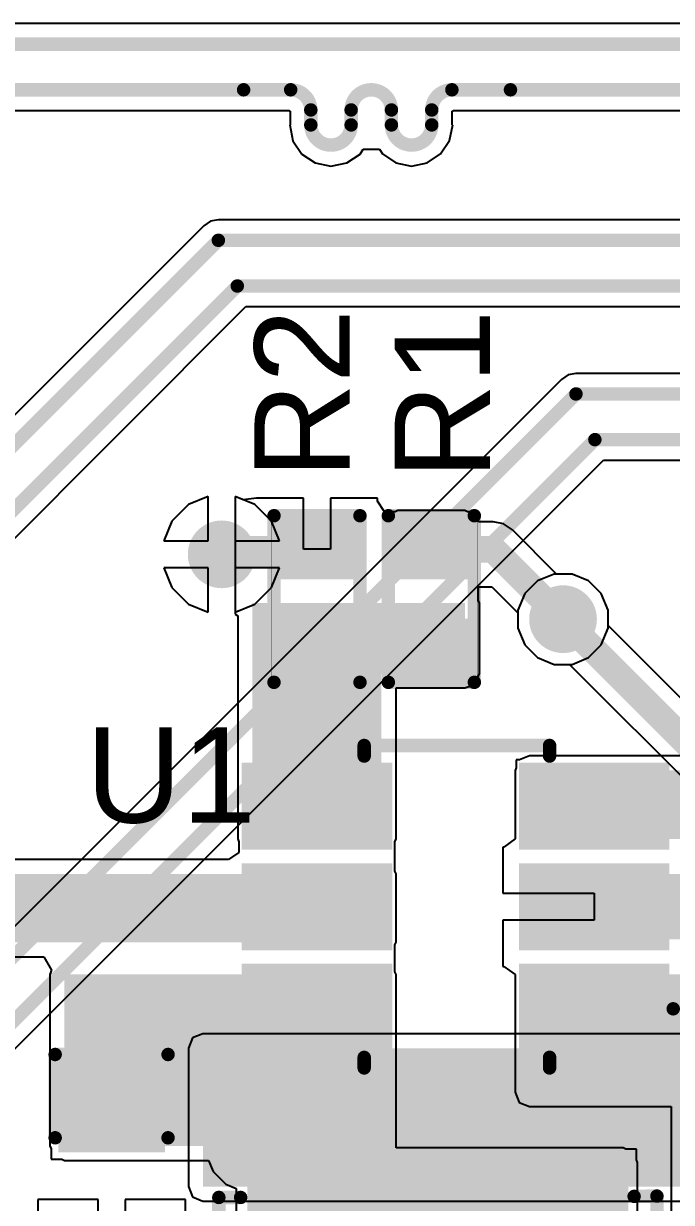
# Model space of a CAD drawing. Header units: inches. Extents: x -0.01 to 1.24, y -0.01 to 1.18.
# Drawn here: x 0.4892 to 0.7303, y 0.2929 to 0.7316 of the extents above; entities that cross this region are included whole.
import ezdxf

# ---------------------------------------------------------------- set-up
doc = ezdxf.new("R2010")
doc.units = ezdxf.units.IN
doc.header["$MEASUREMENT"] = 0
for name, color, linetype in [('Bottom Layer', 5, 'Continuous'), ('Bottom Solder', 6, 'Continuous'), ('Top Layer', 1, 'Continuous'), ('Top Overlay', 2, 'Continuous'), ('Top Paste', 8, 'Continuous'), ('Top Solder', 216, 'Continuous'), ('Via Holes', 16, 'Continuous')]:
    doc.layers.add(name, color=color, linetype=linetype)
doc.styles.add('Arial', font='', dxfattribs={"height": 0.2})
doc.styles.get('Arial').set_extended_font_data('Arial')

# ---------------------------------------------------------------- blocks, each defined once
blk = doc.blocks.new('SOT_23_6_1')
at = {"layer": 'Top Layer'}
for points in [[(-0.07559, 0.04961), (-0.02756, 0.04961), (-0.02756, 0.0252), (-0.07559, 0.0252)], [(0.02756, 0.04961), (0.07559, 0.04961), (0.07559, 0.0252), (0.02756, 0.0252)], [(-0.07559, 0.0122), (-0.02756, 0.0122), (-0.02756, -0.0122), (-0.07559, -0.0122)], [(0.02756, 0.0122), (0.07559, 0.0122), (0.07559, -0.0122), (0.02756, -0.0122)], [(-0.07559, -0.0252), (-0.02756, -0.0252), (-0.02756, -0.04961), (-0.07559, -0.04961)], [(0.02756, -0.0252), (0.07559, -0.0252), (0.07559, -0.04961), (0.02756, -0.04961)]]:
    blk.add_hatch(color=1, dxfattribs=at).paths.add_polyline_path(points)
at = {"layer": 'Top Paste'}
for points in [[(-0.07559, 0.04961), (-0.02756, 0.04961), (-0.02756, 0.0252), (-0.07559, 0.0252)], [(0.02756, 0.04961), (0.07559, 0.04961), (0.07559, 0.0252), (0.02756, 0.0252)], [(-0.07559, 0.0122), (-0.02756, 0.0122), (-0.02756, -0.0122), (-0.07559, -0.0122)], [(0.02756, 0.0122), (0.07559, 0.0122), (0.07559, -0.0122), (0.02756, -0.0122)], [(-0.07559, -0.0252), (-0.02756, -0.0252), (-0.02756, -0.04961), (-0.07559, -0.04961)], [(0.02756, -0.0252), (0.07559, -0.0252), (0.07559, -0.04961), (0.02756, -0.04961)]]:
    blk.add_hatch(color=8, dxfattribs=at).paths.add_polyline_path(points)
at = {"layer": 'Top Solder'}
for points in [[(-0.07959, 0.05361), (-0.02356, 0.05361), (-0.02356, 0.0212), (-0.07959, 0.0212)], [(0.02356, 0.05361), (0.07959, 0.05361), (0.07959, 0.0212), (0.02356, 0.0212)], [(-0.07959, 0.0162), (-0.02356, 0.0162), (-0.02356, -0.0162), (-0.07959, -0.0162)], [(0.02356, 0.0162), (0.07959, 0.0162), (0.07959, -0.0162), (0.02356, -0.0162)], [(-0.07959, -0.0212), (-0.02356, -0.0212), (-0.02356, -0.05361), (-0.07959, -0.05361)], [(0.02356, -0.0212), (0.07959, -0.0212), (0.07959, -0.05361), (0.02356, -0.05361)]]:
    blk.add_hatch(color=216, dxfattribs=at).paths.add_polyline_path(points)
at = {"layer": 'Top Overlay'}
for points in [[(0.034, 0.06, 0.005, 0.005, 0), (-0.035, 0.06, 0.005, 0.005, 0)], [(-0.035, 0.06, 0.005, 0.005, 0), (-0.035, 0.05606, 0.005, 0.005, 0)], [(0.034, 0.06, 0.005, 0.005, 0), (0.034, 0.05606, 0.005, 0.005, 0)], [(-0.081, 0.038, 0.005, 0.005, 0), (-0.086, 0.043, 0.005, 0.005, 0)], [(-0.086, 0.043, 0.005, 0.005, 0), (-0.086, 0.033, 0.005, 0.005, 0)], [(-0.081, 0.038, 0.005, 0.005, 0), (-0.086, 0.033, 0.005, 0.005, 0)], [(-0.035, -0.05606, 0.005, 0.005, 0), (-0.035, -0.06, 0.005, 0.005, 0)], [(0.034, -0.05606, 0.005, 0.005, 0), (0.034, -0.06, 0.005, 0.005, 0)], [(0.034, -0.06, 0.005, 0.005, 0), (-0.035, -0.06, 0.005, 0.005, 0)]]:
    blk.add_lwpolyline(points, format="xyseb", dxfattribs=at)
for points in [[(-0.03625, 0.06, 0.0025, 0.0025, 1), (-0.03375, 0.06, 0.0025, 0.0025, 1)], [(-0.03625, 0.06, 0.0025, 0.0025, 1), (-0.03375, 0.06, 0.0025, 0.0025, 1)], [(0.03275, 0.06, 0.0025, 0.0025, 1), (0.03525, 0.06, 0.0025, 0.0025, 1)], [(0.03275, 0.06, 0.0025, 0.0025, 1), (0.03525, 0.06, 0.0025, 0.0025, 1)], [(-0.03625, 0.05606, 0.0025, 0.0025, 1), (-0.03375, 0.05606, 0.0025, 0.0025, 1)], [(0.03275, 0.05606, 0.0025, 0.0025, 1), (0.03525, 0.05606, 0.0025, 0.0025, 1)], [(-0.08725, 0.043, 0.0025, 0.0025, 1), (-0.08475, 0.043, 0.0025, 0.0025, 1)], [(-0.08725, 0.043, 0.0025, 0.0025, 1), (-0.08475, 0.043, 0.0025, 0.0025, 1)], [(-0.08225, 0.038, 0.0025, 0.0025, 1), (-0.07975, 0.038, 0.0025, 0.0025, 1)], [(-0.08225, 0.038, 0.0025, 0.0025, 1), (-0.07975, 0.038, 0.0025, 0.0025, 1)], [(-0.08725, 0.033, 0.0025, 0.0025, 1), (-0.08475, 0.033, 0.0025, 0.0025, 1)], [(-0.08725, 0.033, 0.0025, 0.0025, 1), (-0.08475, 0.033, 0.0025, 0.0025, 1)], [(-0.03625, -0.05606, 0.0025, 0.0025, 1), (-0.03375, -0.05606, 0.0025, 0.0025, 1)], [(0.03275, -0.05606, 0.0025, 0.0025, 1), (0.03525, -0.05606, 0.0025, 0.0025, 1)], [(-0.03625, -0.06, 0.0025, 0.0025, 1), (-0.03375, -0.06, 0.0025, 0.0025, 1)], [(-0.03625, -0.06, 0.0025, 0.0025, 1), (-0.03375, -0.06, 0.0025, 0.0025, 1)], [(0.03275, -0.06, 0.0025, 0.0025, 1), (0.03525, -0.06, 0.0025, 0.0025, 1)], [(0.03275, -0.06, 0.0025, 0.0025, 1), (0.03525, -0.06, 0.0025, 0.0025, 1)]]:
    blk.add_lwpolyline(points, format="xyseb", close=True, dxfattribs=at)
blk = doc.blocks.new('R___0402_7')
at = {"layer": 'Top Layer'}
for points in [[(-0.0275, -0.0125), (-0.0275, 0.0125), (-0.0095, 0.0125), (-0.0095, -0.0125)], [(0.0095, -0.0125), (0.0095, 0.0125), (0.0275, 0.0125), (0.0275, -0.0125)]]:
    blk.add_hatch(color=1, dxfattribs=at).paths.add_polyline_path(points)
at = {"layer": 'Top Paste'}
for points in [[(-0.0275, -0.0125), (-0.0275, 0.0125), (-0.0095, 0.0125), (-0.0095, -0.0125)], [(0.0095, -0.0125), (0.0095, 0.0125), (0.0275, 0.0125), (0.0275, -0.0125)]]:
    blk.add_hatch(color=8, dxfattribs=at).paths.add_polyline_path(points)
at = {"layer": 'Top Solder'}
for points in [[(-0.02967, -0.01467), (-0.02967, 0.01467), (-0.00733, 0.01467), (-0.00733, -0.01467)], [(0.00733, -0.01467), (0.00733, 0.01467), (0.02967, 0.01467), (0.02967, -0.01467)]]:
    blk.add_hatch(color=216, dxfattribs=at).paths.add_polyline_path(points)
at = {"layer": 'Top Overlay'}
for points in [[(-0.031, -0.016, 0.005, 0.005, 0), (-0.031, 0.016, 0.005, 0.005, 0)], [(0.031, 0.016, 0.005, 0.005, 0), (-0.031, 0.016, 0.005, 0.005, 0)], [(0.031, -0.016, 0.005, 0.005, 0), (0.031, 0.016, 0.005, 0.005, 0)], [(0.031, -0.016, 0.005, 0.005, 0), (-0.031, -0.016, 0.005, 0.005, 0)], [(0.032, -0.017, 0.000127, 0.000127, 0), (-0.032, -0.017, 0.000127, 0.000127, 0)]]:
    blk.add_lwpolyline(points, format="xyseb", dxfattribs=at)
for points in [[(-0.03225, 0.016, 0.0025, 0.0025, 1), (-0.02975, 0.016, 0.0025, 0.0025, 1)], [(-0.03225, 0.016, 0.0025, 0.0025, 1), (-0.02975, 0.016, 0.0025, 0.0025, 1)], [(0.02975, 0.016, 0.0025, 0.0025, 1), (0.03225, 0.016, 0.0025, 0.0025, 1)], [(0.02975, 0.016, 0.0025, 0.0025, 1), (0.03225, 0.016, 0.0025, 0.0025, 1)], [(-0.03225, -0.016, 0.0025, 0.0025, 1), (-0.02975, -0.016, 0.0025, 0.0025, 1)], [(-0.03225, -0.016, 0.0025, 0.0025, 1), (-0.02975, -0.016, 0.0025, 0.0025, 1)], [(-0.03203, -0.017, 0.0000635, 0.0000635, 1), (-0.03197, -0.017, 0.0000635, 0.0000635, 1)], [(0.02975, -0.016, 0.0025, 0.0025, 1), (0.03225, -0.016, 0.0025, 0.0025, 1)], [(0.02975, -0.016, 0.0025, 0.0025, 1), (0.03225, -0.016, 0.0025, 0.0025, 1)], [(0.03197, -0.017, 0.0000635, 0.0000635, 1), (0.03203, -0.017, 0.0000635, 0.0000635, 1)]]:
    blk.add_lwpolyline(points, format="xyseb", close=True, dxfattribs=at)
blk = doc.blocks.new('R___0402_8')
at = {"layer": 'Top Layer'}
for points in [[(-0.0275, -0.0125), (-0.0275, 0.0125), (-0.0095, 0.0125), (-0.0095, -0.0125)], [(0.0095, -0.0125), (0.0095, 0.0125), (0.0275, 0.0125), (0.0275, -0.0125)]]:
    blk.add_hatch(color=1, dxfattribs=at).paths.add_polyline_path(points)
at = {"layer": 'Top Paste'}
for points in [[(-0.0275, -0.0125), (-0.0275, 0.0125), (-0.0095, 0.0125), (-0.0095, -0.0125)], [(0.0095, -0.0125), (0.0095, 0.0125), (0.0275, 0.0125), (0.0275, -0.0125)]]:
    blk.add_hatch(color=8, dxfattribs=at).paths.add_polyline_path(points)
at = {"layer": 'Top Solder'}
for points in [[(-0.02967, -0.01467), (-0.02967, 0.01467), (-0.00733, 0.01467), (-0.00733, -0.01467)], [(0.00733, -0.01467), (0.00733, 0.01467), (0.02967, 0.01467), (0.02967, -0.01467)]]:
    blk.add_hatch(color=216, dxfattribs=at).paths.add_polyline_path(points)
at = {"layer": 'Top Overlay'}
for points in [[(-0.031, 0.016, 0.005, 0.005, 0), (-0.031, -0.016, 0.005, 0.005, 0)], [(-0.031, 0.016, 0.005, 0.005, 0), (0.031, 0.016, 0.005, 0.005, 0)], [(0.031, 0.016, 0.005, 0.005, 0), (0.031, -0.016, 0.005, 0.005, 0)], [(-0.031, -0.016, 0.005, 0.005, 0), (0.031, -0.016, 0.005, 0.005, 0)], [(-0.032, -0.017, 0.000127, 0.000127, 0), (0.032, -0.017, 0.000127, 0.000127, 0)]]:
    blk.add_lwpolyline(points, format="xyseb", dxfattribs=at)
for points in [[(-0.03225, 0.016, 0.0025, 0.0025, 1), (-0.02975, 0.016, 0.0025, 0.0025, 1)], [(-0.03225, 0.016, 0.0025, 0.0025, 1), (-0.02975, 0.016, 0.0025, 0.0025, 1)], [(0.02975, 0.016, 0.0025, 0.0025, 1), (0.03225, 0.016, 0.0025, 0.0025, 1)], [(0.02975, 0.016, 0.0025, 0.0025, 1), (0.03225, 0.016, 0.0025, 0.0025, 1)], [(-0.03225, -0.016, 0.0025, 0.0025, 1), (-0.02975, -0.016, 0.0025, 0.0025, 1)], [(-0.03225, -0.016, 0.0025, 0.0025, 1), (-0.02975, -0.016, 0.0025, 0.0025, 1)], [(-0.03203, -0.017, 0.0000635, 0.0000635, 1), (-0.03197, -0.017, 0.0000635, 0.0000635, 1)], [(0.02975, -0.016, 0.0025, 0.0025, 1), (0.03225, -0.016, 0.0025, 0.0025, 1)], [(0.02975, -0.016, 0.0025, 0.0025, 1), (0.03225, -0.016, 0.0025, 0.0025, 1)], [(0.03197, -0.017, 0.0000635, 0.0000635, 1), (0.03203, -0.017, 0.0000635, 0.0000635, 1)]]:
    blk.add_lwpolyline(points, format="xyseb", close=True, dxfattribs=at)
blk = doc.blocks.new('YNR4018_220M_9')
at = {"layer": 'Top Layer'}
for points in [[(-0.09449, 0.0689), (-0.0315, 0.0689), (-0.0315, -0.0689), (-0.09449, -0.0689)], [(0.0315, 0.0689), (0.09449, 0.0689), (0.09449, -0.0689), (0.0315, -0.0689)]]:
    blk.add_hatch(color=1, dxfattribs=at).paths.add_polyline_path(points)
at = {"layer": 'Top Paste'}
for points in [[(-0.09449, 0.0689), (-0.0315, 0.0689), (-0.0315, -0.0689), (-0.09449, -0.0689)], [(0.0315, 0.0689), (0.09449, 0.0689), (0.09449, -0.0689), (0.0315, -0.0689)]]:
    blk.add_hatch(color=8, dxfattribs=at).paths.add_polyline_path(points)
at = {"layer": 'Top Solder'}
for points in [[(-0.09649, 0.0709), (-0.0295, 0.0709), (-0.0295, -0.0709), (-0.09649, -0.0709)], [(0.0295, 0.0709), (0.09649, 0.0709), (0.09649, -0.0709), (0.0295, -0.0709)]]:
    blk.add_hatch(color=216, dxfattribs=at).paths.add_polyline_path(points)
at = {"layer": 'Top Overlay'}
for points in [[(0.0815, 0.0815, 0.005, 0.005, 0), (-0.082, 0.0815, 0.005, 0.005, 0)], [(-0.08189, 0.07302, 0.005, 0.005, 0), (-0.082, 0.0815, 0.005, 0.005, 0)], [(0.0815, 0.0738, 0.005, 0.005, 0), (0.0815, 0.0815, 0.005, 0.005, 0)], [(-0.08149, -0.08153, 0.005, 0.005, 0), (-0.08149, -0.07341, 0.005, 0.005, 0)], [(0.08199, -0.08153, 0.005, 0.005, 0), (0.08189, -0.0738, 0.005, 0.005, 0)], [(0.08199, -0.08153, 0.005, 0.005, 0), (-0.08149, -0.08153, 0.005, 0.005, 0)]]:
    blk.add_lwpolyline(points, format="xyseb", dxfattribs=at)
for points in [[(-0.08325, 0.0815, 0.0025, 0.0025, 1), (-0.08075, 0.0815, 0.0025, 0.0025, 1)], [(-0.08325, 0.0815, 0.0025, 0.0025, 1), (-0.08075, 0.0815, 0.0025, 0.0025, 1)], [(0.08025, 0.0815, 0.0025, 0.0025, 1), (0.08275, 0.0815, 0.0025, 0.0025, 1)], [(0.08025, 0.0815, 0.0025, 0.0025, 1), (0.08275, 0.0815, 0.0025, 0.0025, 1)], [(-0.08314, 0.07302, 0.0025, 0.0025, 1), (-0.08064, 0.07302, 0.0025, 0.0025, 1)], [(0.08025, 0.0738, 0.0025, 0.0025, 1), (0.08275, 0.0738, 0.0025, 0.0025, 1)], [(-0.08274, -0.07341, 0.0025, 0.0025, 1), (-0.08024, -0.07341, 0.0025, 0.0025, 1)], [(0.08064, -0.0738, 0.0025, 0.0025, 1), (0.08314, -0.0738, 0.0025, 0.0025, 1)], [(-0.08274, -0.08153, 0.0025, 0.0025, 1), (-0.08024, -0.08153, 0.0025, 0.0025, 1)], [(-0.08274, -0.08153, 0.0025, 0.0025, 1), (-0.08024, -0.08153, 0.0025, 0.0025, 1)], [(0.08074, -0.08153, 0.0025, 0.0025, 1), (0.08324, -0.08153, 0.0025, 0.0025, 1)], [(0.08074, -0.08153, 0.0025, 0.0025, 1), (0.08324, -0.08153, 0.0025, 0.0025, 1)]]:
    blk.add_lwpolyline(points, format="xyseb", close=True, dxfattribs=at)
blk = doc.blocks.new('CAP_0603_17')
at = {"layer": 'Top Layer'}
for points in [[(-0.015, 0.0175), (-0.015, -0.0175), (-0.045, -0.0175), (-0.045, 0.0175)], [(0.045, 0.0175), (0.045, -0.0175), (0.015, -0.0175), (0.015, 0.0175)]]:
    blk.add_hatch(color=1, dxfattribs=at).paths.add_polyline_path(points)
at = {"layer": 'Top Paste'}
for points in [[(-0.015, 0.0175), (-0.015, -0.0175), (-0.045, -0.0175), (-0.045, 0.0175)], [(0.045, 0.0175), (0.045, -0.0175), (0.015, -0.0175), (0.015, 0.0175)]]:
    blk.add_hatch(color=8, dxfattribs=at).paths.add_polyline_path(points)
at = {"layer": 'Top Solder'}
for points in [[(-0.01264, 0.01986), (-0.01264, -0.01986), (-0.04736, -0.01986), (-0.04736, 0.01986)], [(0.04736, 0.01986), (0.04736, -0.01986), (0.01264, -0.01986), (0.01264, 0.01986)]]:
    blk.add_hatch(color=216, dxfattribs=at).paths.add_polyline_path(points)
at = {"layer": 'Top Overlay'}
for points in [[(-0.049, 0.021, 0.005, 0.005, 0), (-0.018, 0.021, 0.005, 0.005, 0)], [(-0.049, 0.021, 0.005, 0.005, 0), (-0.049, -0.021, 0.005, 0.005, 0)], [(0.018, 0.021, 0.005, 0.005, 0), (0.049, 0.021, 0.005, 0.005, 0)], [(0.049, 0.021, 0.005, 0.005, 0), (0.049, -0.021, 0.005, 0.005, 0)], [(-0.049, -0.021, 0.005, 0.005, 0), (-0.018, -0.021, 0.005, 0.005, 0)], [(0.018, -0.021, 0.005, 0.005, 0), (0.049, -0.021, 0.005, 0.005, 0)]]:
    blk.add_lwpolyline(points, format="xyseb", dxfattribs=at)
for points in [[(-0.05025, 0.021, 0.0025, 0.0025, 1), (-0.04775, 0.021, 0.0025, 0.0025, 1)], [(-0.05025, 0.021, 0.0025, 0.0025, 1), (-0.04775, 0.021, 0.0025, 0.0025, 1)], [(-0.01925, 0.021, 0.0025, 0.0025, 1), (-0.01675, 0.021, 0.0025, 0.0025, 1)], [(0.01675, 0.021, 0.0025, 0.0025, 1), (0.01925, 0.021, 0.0025, 0.0025, 1)], [(0.04775, 0.021, 0.0025, 0.0025, 1), (0.05025, 0.021, 0.0025, 0.0025, 1)], [(0.04775, 0.021, 0.0025, 0.0025, 1), (0.05025, 0.021, 0.0025, 0.0025, 1)], [(-0.05025, -0.021, 0.0025, 0.0025, 1), (-0.04775, -0.021, 0.0025, 0.0025, 1)], [(-0.05025, -0.021, 0.0025, 0.0025, 1), (-0.04775, -0.021, 0.0025, 0.0025, 1)], [(-0.01925, -0.021, 0.0025, 0.0025, 1), (-0.01675, -0.021, 0.0025, 0.0025, 1)], [(0.01675, -0.021, 0.0025, 0.0025, 1), (0.01925, -0.021, 0.0025, 0.0025, 1)], [(0.04775, -0.021, 0.0025, 0.0025, 1), (0.05025, -0.021, 0.0025, 0.0025, 1)], [(0.04775, -0.021, 0.0025, 0.0025, 1), (0.05025, -0.021, 0.0025, 0.0025, 1)]]:
    blk.add_lwpolyline(points, format="xyseb", close=True, dxfattribs=at)

msp = doc.modelspace()

# ---------------------------------------------------------------- hatches: boundary and pattern name
at = {"layer": 'Bottom Layer'}
h = msp.add_hatch(color=5, dxfattribs=at)
edge = h.paths.add_edge_path()
edge.add_arc((0.56297, 0.53413), 0.01181, 0, 360)
h = msp.add_hatch(color=5, dxfattribs=at)
edge = h.paths.add_edge_path()
edge.add_arc((0.69, 0.51), 0.01181, 0, 360)
msp.add_hatch(color=5, dxfattribs=at).paths.add_polyline_path([(0.556, 0.29883), (0.978, 0.29883), (0.978, 0.35032), (0.556, 0.35032)])
h = msp.add_hatch(color=5, dxfattribs=at)
edge = h.paths.add_edge_path()
edge.add_arc((0.574, 0.314), 0.01181, 0, 360)
h = msp.add_hatch(color=5, dxfattribs=at)
edge = h.paths.add_edge_path()
edge.add_arc((0.61093, 0.314), 0.01181, 0, 360)
at = {"layer": 'Bottom Solder'}
h = msp.add_hatch(color=6, dxfattribs=at)
edge = h.paths.add_edge_path()
edge.add_arc((0.56297, 0.53413), 0.0126, 0, 360)
h = msp.add_hatch(color=6, dxfattribs=at)
edge = h.paths.add_edge_path()
edge.add_arc((0.69, 0.51), 0.0126, 0, 360)
h = msp.add_hatch(color=6, dxfattribs=at)
edge = h.paths.add_edge_path()
edge.add_arc((0.574, 0.314), 0.0126, 0, 360)
h = msp.add_hatch(color=6, dxfattribs=at)
edge = h.paths.add_edge_path()
edge.add_arc((0.61093, 0.314), 0.0126, 0, 360)
at = {"layer": 'Top Layer'}
h = msp.add_hatch(color=1, dxfattribs=at)
edge = h.paths.add_edge_path()
edge.add_arc((0.56297, 0.53413), 0.01181, 0, 360)
for points in [[(0.6285, 0.527), (0.6535, 0.527), (0.6535, 0.545), (0.6285, 0.545)], [(0.57441, 0.4898), (0.6535, 0.4898), (0.6535, 0.516), (0.57441, 0.516)], [(0.57441, 0.4282), (0.62244, 0.4282), (0.62244, 0.516), (0.57441, 0.516)], [(0.67756, 0.4282), (0.79037, 0.4282), (0.79037, 0.45373), (0.67756, 0.45373)], [(0.36578, 0.38976), (0.62244, 0.38976), (0.62244, 0.4152), (0.36578, 0.4152)], [(0.67756, 0.3908), (0.76381, 0.3908), (0.76381, 0.4152), (0.67756, 0.4152)], [(0.50446, 0.314), (0.62244, 0.314), (0.62244, 0.3778), (0.50446, 0.3778)], [(0.57381, 0.2448), (0.62244, 0.2448), (0.62244, 0.3778), (0.57381, 0.3778)], [(0.67756, 0.334), (0.76914, 0.334), (0.76914, 0.3778), (0.67756, 0.3778)], [(0.57381, 0.2448), (0.71234, 0.2448), (0.71234, 0.3078), (0.57381, 0.3078)]]:
    msp.add_hatch(color=1, dxfattribs=at).paths.add_polyline_path(points)
h = msp.add_hatch(color=1, dxfattribs=at)
edge = h.paths.add_edge_path()
edge.add_arc((0.69, 0.51), 0.01181, 0, 360)
h = msp.add_hatch(color=1, dxfattribs=at)
edge = h.paths.add_edge_path()
edge.add_arc((0.574, 0.314), 0.01181, 0, 360)
h = msp.add_hatch(color=1, dxfattribs=at)
edge = h.paths.add_edge_path()
edge.add_arc((0.61093, 0.314), 0.01181, 0, 360)
at = {"layer": 'Top Solder'}
h = msp.add_hatch(color=216, dxfattribs=at)
edge = h.paths.add_edge_path()
edge.add_arc((0.56297, 0.53413), 0.0126, 0, 360)
h = msp.add_hatch(color=216, dxfattribs=at)
edge = h.paths.add_edge_path()
edge.add_arc((0.69, 0.51), 0.0126, 0, 360)
h = msp.add_hatch(color=216, dxfattribs=at)
edge = h.paths.add_edge_path()
edge.add_arc((0.574, 0.314), 0.0126, 0, 360)
h = msp.add_hatch(color=216, dxfattribs=at)
edge = h.paths.add_edge_path()
edge.add_arc((0.61093, 0.314), 0.0126, 0, 360)
at = {"layer": 'Via Holes'}
h = msp.add_hatch(color=7, dxfattribs=at)
edge = h.paths.add_edge_path()
edge.add_arc((0.56297, 0.53413), 0.00591, 0, 360)
h = msp.add_hatch(color=7, dxfattribs=at)
edge = h.paths.add_edge_path()
edge.add_arc((0.69, 0.51), 0.00591, 0, 360)
h = msp.add_hatch(color=7, dxfattribs=at)
edge = h.paths.add_edge_path()
edge.add_arc((0.574, 0.314), 0.00591, 0, 360)
h = msp.add_hatch(color=7, dxfattribs=at)
edge = h.paths.add_edge_path()
edge.add_arc((0.61093, 0.314), 0.00591, 0, 360)

# ---------------------------------------------------------------- linework, layer by layer
at = {"layer": 'Bottom Layer'}
for p, q in [((0.74319, 0.73165), (0.469, 0.73165)), ((0.47921, 0.69935), (0.58816, 0.69935)), ((0.58816, 0.69935), (0.58826, 0.69912)), ((0.58826, 0.69912), (0.58849, 0.69902)), ((0.58849, 0.69902), (0.58849, 0.69392)), ((0.64879, 0.69902), (0.64902, 0.69912)), ((0.64879, 0.69393), (0.64879, 0.69902)), ((0.64902, 0.69912), (0.64912, 0.69935)), ((0.64912, 0.69935), (0.74319, 0.69935)), ((0.58849, 0.69392), (0.58835, 0.69392)), ((0.58835, 0.69392), (0.58951, 0.68807)), ((0.64777, 0.68808), (0.64893, 0.69393)), ((0.64893, 0.69393), (0.64879, 0.69393)), ((0.58951, 0.68807), (0.59283, 0.6831)), ((0.61445, 0.6831), (0.61564, 0.68487)), ((0.61564, 0.68487), (0.62165, 0.68487)), ((0.62165, 0.68487), (0.62283, 0.68312)), ((0.64445, 0.68312), (0.64777, 0.68808)), ((0.59283, 0.6831), (0.59779, 0.67979)), ((0.60949, 0.67979), (0.61445, 0.6831)), ((0.62283, 0.68312), (0.62779, 0.6798)), ((0.63949, 0.6798), (0.64445, 0.68312)), ((0.59779, 0.67979), (0.60364, 0.67862)), ((0.60364, 0.67862), (0.60949, 0.67979)), ((0.62779, 0.6798), (0.63364, 0.67864)), ((0.63364, 0.67864), (0.63949, 0.6798)), ((0.55881, 0.65806), (0.55633, 0.65641)), ((0.56174, 0.65865), (0.55881, 0.65806)), ((0.88879, 0.65865), (0.56174, 0.65865)), ((0.55633, 0.65641), (0.44135, 0.54142)), ((0.46419, 0.51859), (0.57195, 0.62635)), ((0.57195, 0.62635), (0.77507, 0.62635)), ((0.69481, 0.60146), (0.69188, 0.60088)), ((0.76321, 0.60146), (0.69481, 0.60146)), ((0.69481, 0.60146), (0.69481, 0.60146)), ((0.6894, 0.59922), (0.43683, 0.34665)), ((0.69188, 0.60088), (0.6894, 0.59922)), ((0.45245, 0.31659), (0.70502, 0.56916)), ((0.70502, 0.56916), (1.08619, 0.56916)), ((0.55797, 0.55567), (0.55061, 0.55262)), ((0.55797, 0.53913), (0.55797, 0.55567)), ((0.57532, 0.55262), (0.56797, 0.55567)), ((0.56797, 0.55567), (0.56797, 0.53913)), ((0.55061, 0.55262), (0.54448, 0.54648)), ((0.58146, 0.54648), (0.57532, 0.55262)), ((0.54448, 0.54648), (0.54143, 0.53913)), ((0.5845, 0.53913), (0.58146, 0.54648)), ((0.54143, 0.53913), (0.55797, 0.53913)), ((0.56797, 0.53913), (0.5845, 0.53913)), ((0.55797, 0.52913), (0.54143, 0.52913)), ((0.54143, 0.52913), (0.54448, 0.52177)), ((0.55797, 0.51259), (0.55797, 0.52913)), ((0.5845, 0.52913), (0.56797, 0.52913)), ((0.56797, 0.52913), (0.56797, 0.51259)), ((0.58146, 0.52177), (0.5845, 0.52913)), ((0.68666, 0.52681), (0.68048, 0.52425)), ((0.69334, 0.52681), (0.68666, 0.52681)), ((0.69952, 0.52425), (0.69334, 0.52681)), ((0.68048, 0.52425), (0.67575, 0.51952)), ((0.70425, 0.51952), (0.69952, 0.52425)), ((0.54448, 0.52177), (0.55061, 0.51564)), ((0.57532, 0.51564), (0.58146, 0.52177)), ((0.67575, 0.51952), (0.67319, 0.51334)), ((0.70681, 0.51334), (0.70425, 0.51952)), ((0.55061, 0.51564), (0.55797, 0.51259)), ((0.56797, 0.51259), (0.57532, 0.51564)), ((0.67319, 0.51334), (0.67319, 0.50666)), ((0.70681, 0.50761), (0.70681, 0.51334)), ((0.67319, 0.50666), (0.67575, 0.50048)), ((0.75426, 0.46016), (0.70681, 0.50761)), ((0.67575, 0.50048), (0.68048, 0.49575)), ((0.68048, 0.49575), (0.68666, 0.49319)), ((0.68666, 0.49319), (0.69239, 0.49319)), ((0.69239, 0.49319), (0.74283, 0.44276)), ((0.556, 0.35573), (0.55217, 0.35414)), ((0.978, 0.35573), (0.556, 0.35573)), ((0.55217, 0.35414), (0.55059, 0.35032)), ((0.55059, 0.35032), (0.55059, 0.29883)), ((0.55059, 0.29883), (0.55217, 0.295)), ((0.55217, 0.295), (0.556, 0.29341)), ((0.556, 0.29341), (0.978, 0.29341))]:
    msp.add_line(p, q, dxfattribs=at)
for points in [[(0.469, 0.724, 0.005, 0.005, 0), (0.74915, 0.724, 0.005, 0.005, 0)], [(0.47604, 0.707, 0.005, 0.005, 0), (0.57114, 0.707, 0.005, 0.005, 0)], [(0.57114, 0.707, 0.005, 0.005, 0), (0.58864, 0.707, 0.005, 0.005, 0)], [(0.58864, 0.707, 0.005, 0.005, -0.414214), (0.59614, 0.6995, 0.005, 0.005, 0)], [(0.61114, 0.6995, 0.005, 0.005, -1), (0.62614, 0.6995, 0.005, 0.005, 0)], [(0.64114, 0.6995, 0.005, 0.005, -0.414214), (0.64864, 0.707, 0.005, 0.005, 0)], [(0.64864, 0.707, 0.005, 0.005, 0), (0.67044, 0.707, 0.005, 0.005, 0)], [(0.67044, 0.707, 0.005, 0.005, 0), (0.74915, 0.707, 0.005, 0.005, 0)], [(0.59614, 0.69392, 0.005, 0.005, 0), (0.59614, 0.6995, 0.005, 0.005, 0)], [(0.61114, 0.69392, 0.005, 0.005, 0), (0.61114, 0.6995, 0.005, 0.005, 0)], [(0.62614, 0.69393, 0.005, 0.005, 0), (0.62614, 0.6995, 0.005, 0.005, 0)], [(0.64114, 0.69393, 0.005, 0.005, 0), (0.64114, 0.6995, 0.005, 0.005, 0)], [(0.61114, 0.69392, 0.005, 0.005, -1), (0.59614, 0.69392, 0.005, 0.005, 0)], [(0.64114, 0.69393, 0.005, 0.005, -1), (0.62614, 0.69393, 0.005, 0.005, 0)], [(0.44254, 0.5318, 0.005, 0.005, 0), (0.56174, 0.651, 0.005, 0.005, 0)], [(0.56174, 0.651, 0.005, 0.005, 0), (0.89196, 0.651, 0.005, 0.005, 0)], [(0.45456, 0.51978, 0.005, 0.005, 0), (0.56878, 0.634, 0.005, 0.005, 0)], [(0.56878, 0.634, 0.005, 0.005, 0), (0.899, 0.634, 0.005, 0.005, 0)], [(0.44, 0.339, 0.005, 0.005, 0), (0.69481, 0.59381, 0.005, 0.005, 0)], [(0.69481, 0.59381, 0.005, 0.005, 0), (0.73754, 0.59381, 0.005, 0.005, 0)], [(0.44704, 0.322, 0.005, 0.005, 0), (0.70185, 0.57681, 0.005, 0.005, 0)], [(0.70185, 0.57681, 0.005, 0.005, 0), (1.09215, 0.57681, 0.005, 0.005, 0)], [(0.69, 0.51, 0.01, 0.01, 0), (0.75003, 0.44997, 0.01, 0.01, 0)]]:
    msp.add_lwpolyline(points, format="xyseb", dxfattribs=at)
for points in [[(0.56989, 0.707, 0.0025, 0.0025, 1), (0.57239, 0.707, 0.0025, 0.0025, 1)], [(0.56989, 0.707, 0.0025, 0.0025, 1), (0.57239, 0.707, 0.0025, 0.0025, 1)], [(0.58739, 0.707, 0.0025, 0.0025, 1), (0.58989, 0.707, 0.0025, 0.0025, 1)], [(0.58739, 0.707, 0.0025, 0.0025, 1), (0.58989, 0.707, 0.0025, 0.0025, 1)], [(0.64739, 0.707, 0.0025, 0.0025, 1), (0.64989, 0.707, 0.0025, 0.0025, 1)], [(0.64739, 0.707, 0.0025, 0.0025, 1), (0.64989, 0.707, 0.0025, 0.0025, 1)], [(0.66919, 0.707, 0.0025, 0.0025, 1), (0.67169, 0.707, 0.0025, 0.0025, 1)], [(0.66919, 0.707, 0.0025, 0.0025, 1), (0.67169, 0.707, 0.0025, 0.0025, 1)], [(0.59489, 0.6995, 0.0025, 0.0025, 1), (0.59739, 0.6995, 0.0025, 0.0025, 1)], [(0.59489, 0.6995, 0.0025, 0.0025, 1), (0.59739, 0.6995, 0.0025, 0.0025, 1)], [(0.60989, 0.6995, 0.0025, 0.0025, 1), (0.61239, 0.6995, 0.0025, 0.0025, 1)], [(0.60989, 0.6995, 0.0025, 0.0025, 1), (0.61239, 0.6995, 0.0025, 0.0025, 1)], [(0.62489, 0.6995, 0.0025, 0.0025, 1), (0.62739, 0.6995, 0.0025, 0.0025, 1)], [(0.62489, 0.6995, 0.0025, 0.0025, 1), (0.62739, 0.6995, 0.0025, 0.0025, 1)], [(0.63989, 0.6995, 0.0025, 0.0025, 1), (0.64239, 0.6995, 0.0025, 0.0025, 1)], [(0.63989, 0.6995, 0.0025, 0.0025, 1), (0.64239, 0.6995, 0.0025, 0.0025, 1)], [(0.59489, 0.69392, 0.0025, 0.0025, 1), (0.59739, 0.69392, 0.0025, 0.0025, 1)], [(0.59489, 0.69392, 0.0025, 0.0025, 1), (0.59739, 0.69392, 0.0025, 0.0025, 1)], [(0.60989, 0.69392, 0.0025, 0.0025, 1), (0.61239, 0.69392, 0.0025, 0.0025, 1)], [(0.60989, 0.69392, 0.0025, 0.0025, 1), (0.61239, 0.69392, 0.0025, 0.0025, 1)], [(0.62489, 0.69393, 0.0025, 0.0025, 1), (0.62739, 0.69393, 0.0025, 0.0025, 1)], [(0.62489, 0.69393, 0.0025, 0.0025, 1), (0.62739, 0.69393, 0.0025, 0.0025, 1)], [(0.63989, 0.69393, 0.0025, 0.0025, 1), (0.64239, 0.69393, 0.0025, 0.0025, 1)], [(0.63989, 0.69393, 0.0025, 0.0025, 1), (0.64239, 0.69393, 0.0025, 0.0025, 1)], [(0.56049, 0.651, 0.0025, 0.0025, 1), (0.56299, 0.651, 0.0025, 0.0025, 1)], [(0.56049, 0.651, 0.0025, 0.0025, 1), (0.56299, 0.651, 0.0025, 0.0025, 1)], [(0.56753, 0.634, 0.0025, 0.0025, 1), (0.57003, 0.634, 0.0025, 0.0025, 1)], [(0.56753, 0.634, 0.0025, 0.0025, 1), (0.57003, 0.634, 0.0025, 0.0025, 1)], [(0.69356, 0.59381, 0.0025, 0.0025, 1), (0.69606, 0.59381, 0.0025, 0.0025, 1)], [(0.69356, 0.59381, 0.0025, 0.0025, 1), (0.69606, 0.59381, 0.0025, 0.0025, 1)], [(0.7006, 0.57681, 0.0025, 0.0025, 1), (0.7031, 0.57681, 0.0025, 0.0025, 1)], [(0.7006, 0.57681, 0.0025, 0.0025, 1), (0.7031, 0.57681, 0.0025, 0.0025, 1)], [(0.6875, 0.51, 0.005, 0.005, 1), (0.6925, 0.51, 0.005, 0.005, 1)]]:
    msp.add_lwpolyline(points, format="xyseb", close=True, dxfattribs=at)
at = {"layer": 'Top Layer'}
for p, q in [((0.55797, 0.55567), (0.55061, 0.55262)), ((0.55797, 0.53913), (0.55797, 0.55567)), ((0.57093, 0.55444), (0.56797, 0.55567)), ((0.56797, 0.55567), (0.56797, 0.53413)), ((0.57593, 0.555), (0.57093, 0.55444)), ((0.59343, 0.555), (0.57593, 0.555)), ((0.57593, 0.555), (0.57593, 0.555)), ((0.57593, 0.555), (0.57593, 0.555)), ((0.59343, 0.536), (0.59343, 0.555)), ((0.62093, 0.555), (0.60343, 0.555)), ((0.60343, 0.555), (0.60343, 0.536)), ((0.62093, 0.55393), (0.62093, 0.555)), ((0.6235, 0.55), (0.62093, 0.55393)), ((0.55061, 0.55262), (0.54448, 0.54648)), ((0.62751, 0.55), (0.6235, 0.55)), ((0.6285, 0.55041), (0.62751, 0.55)), ((0.6535, 0.55041), (0.6285, 0.55041)), ((0.65449, 0.55), (0.6535, 0.55041)), ((0.6585, 0.55), (0.65449, 0.55)), ((0.6585, 0.5462), (0.6585, 0.55)), ((0.54448, 0.54648), (0.54143, 0.53913)), ((0.664, 0.5462), (0.6585, 0.5462)), ((0.6679, 0.54542), (0.664, 0.5462)), ((0.67121, 0.54321), (0.6679, 0.54542)), ((0.68761, 0.52681), (0.67121, 0.54321)), ((0.54143, 0.53913), (0.55797, 0.53913)), ((0.60343, 0.536), (0.59343, 0.536)), ((0.56797, 0.53413), (0.56797, 0.51188)), ((0.55797, 0.52913), (0.54143, 0.52913)), ((0.54143, 0.52913), (0.54448, 0.52177)), ((0.55797, 0.51259), (0.55797, 0.52913)), ((0.69334, 0.52681), (0.68761, 0.52681)), ((0.69952, 0.52425), (0.69334, 0.52681)), ((0.6585, 0.522), (0.6635, 0.52208)), ((0.6635, 0.52208), (0.67319, 0.51239)), ((0.70425, 0.51952), (0.69952, 0.52425)), ((0.54448, 0.52177), (0.55061, 0.51564)), ((0.6585, 0.517), (0.6585, 0.522)), ((0.70681, 0.51334), (0.70425, 0.51952)), ((0.55061, 0.51564), (0.55797, 0.51259)), ((0.65891, 0.516), (0.6585, 0.517)), ((0.65891, 0.4898), (0.65891, 0.516)), ((0.70681, 0.50666), (0.70681, 0.51334)), ((0.56797, 0.51188), (0.569, 0.51119)), ((0.569, 0.51119), (0.569, 0.4898)), ((0.67319, 0.51239), (0.67319, 0.50666)), ((0.67319, 0.50666), (0.67575, 0.50048)), ((0.70425, 0.50048), (0.70681, 0.50666)), ((0.67575, 0.50048), (0.68048, 0.49575)), ((0.69952, 0.49575), (0.70425, 0.50048)), ((0.68048, 0.49575), (0.68666, 0.49319)), ((0.69334, 0.49319), (0.69952, 0.49575)), ((0.68666, 0.49319), (0.69334, 0.49319)), ((0.569, 0.4898), (0.569, 0.4282)), ((0.6585, 0.48881), (0.65891, 0.4898)), ((0.6585, 0.485), (0.6585, 0.48881)), ((0.62785, 0.4282), (0.62785, 0.48439)), ((0.62785, 0.48439), (0.6535, 0.48439)), ((0.6535, 0.48439), (0.65497, 0.485)), ((0.65497, 0.485), (0.6585, 0.485)), ((0.67384, 0.45761), (0.67256, 0.45761)), ((0.67256, 0.45761), (0.67256, 0.45473)), ((0.67756, 0.45915), (0.67384, 0.45761)), ((0.79678, 0.45915), (0.67756, 0.45915)), ((0.67256, 0.45473), (0.67215, 0.45373)), ((0.67215, 0.45373), (0.67215, 0.4282)), ((0.569, 0.4282), (0.56941, 0.4272)), ((0.56941, 0.4272), (0.56941, 0.4232)), ((0.62744, 0.4272), (0.62785, 0.4282)), ((0.62744, 0.4252), (0.62744, 0.4272)), ((0.67215, 0.4282), (0.66802, 0.4252)), ((0.56941, 0.4232), (0.56548, 0.42062)), ((0.62744, 0.4232), (0.62744, 0.4252)), ((0.62744, 0.4162), (0.62744, 0.4232)), ((0.66802, 0.4252), (0.66756, 0.4252)), ((0.66756, 0.4252), (0.66756, 0.408)), ((0.56548, 0.42062), (0.36578, 0.42062)), ((0.62785, 0.4152), (0.62744, 0.4162)), ((0.62785, 0.38976), (0.62785, 0.4152)), ((0.66756, 0.408), (0.70157, 0.408)), ((0.70157, 0.408), (0.70157, 0.398)), ((0.70157, 0.398), (0.66756, 0.398)), ((0.66756, 0.398), (0.66756, 0.3808)), ((0.62744, 0.38877), (0.62785, 0.38976)), ((0.62744, 0.3843), (0.62744, 0.38877)), ((0.48153, 0.38435), (0.49682, 0.38435)), ((0.49682, 0.38435), (0.49969, 0.37935)), ((0.62744, 0.3788), (0.62744, 0.3843)), ((0.49969, 0.37935), (0.49905, 0.3778)), ((0.49905, 0.3778), (0.49905, 0.314)), ((0.62785, 0.3778), (0.62744, 0.3788)), ((0.62785, 0.31321), (0.62785, 0.3778)), ((0.66756, 0.3808), (0.66802, 0.3808)), ((0.66802, 0.3808), (0.67215, 0.3778)), ((0.67215, 0.3778), (0.67215, 0.334)), ((0.67215, 0.334), (0.67373, 0.33017)), ((0.67373, 0.33017), (0.67756, 0.32859)), ((0.67756, 0.32859), (0.73021, 0.32859)), ((0.73021, 0.32859), (0.73021, 0.18722)), ((0.49905, 0.314), (0.4995, 0.31291)), ((0.4995, 0.31291), (0.4995, 0.309)), ((0.71234, 0.31321), (0.62785, 0.31321)), ((0.71333, 0.3128), (0.71234, 0.31321)), ((0.71734, 0.3128), (0.71333, 0.3128)), ((0.71734, 0.30879), (0.71734, 0.3128)), ((0.4995, 0.309), (0.50346, 0.309)), ((0.50346, 0.309), (0.50446, 0.30859)), ((0.50446, 0.30859), (0.55805, 0.30859)), ((0.55805, 0.30859), (0.55975, 0.30448)), ((0.71775, 0.3078), (0.71734, 0.30879)), ((0.71775, 0.2448), (0.71775, 0.3078)), ((0.55975, 0.30448), (0.56448, 0.29975)), ((0.56448, 0.29975), (0.5684, 0.29812)), ((0.517, 0.294), (0.4945, 0.294)), ((0.4945, 0.294), (0.4945, 0.274)), ((0.517, 0.274), (0.517, 0.294)), ((0.5495, 0.294), (0.527, 0.294)), ((0.527, 0.294), (0.527, 0.274)), ((0.5495, 0.274), (0.5495, 0.294)), ((0.5684, 0.29812), (0.5684, 0.2448))]:
    msp.add_line(p, q, dxfattribs=at)
for points in [[(0.56297, 0.53413, 0.01181, 0.01181, 0), (0.5639, 0.53506, 0.01181, 0.01181, 0)], [(0.5639, 0.53506, 0.01181, 0.01181, 0), (0.59749, 0.53506, 0.01181, 0.01181, 0)], [(0.59749, 0.53506, 0.01181, 0.01181, 0), (0.59843, 0.536, 0.01181, 0.01181, 0)], [(0.641, 0.536, 0.01, 0.01, 0), (0.664, 0.536, 0.01, 0.01, 0)], [(0.664, 0.536, 0.01, 0.01, 0), (0.69, 0.51, 0.01, 0.01, 0)]]:
    msp.add_lwpolyline(points, format="xyseb", dxfattribs=at)
for points in [[(0.56001, 0.53413, 0.00591, 0.00591, 1), (0.56592, 0.53413, 0.00591, 0.00591, 1)], [(0.56095, 0.53506, 0.00591, 0.00591, 1), (0.56685, 0.53506, 0.00591, 0.00591, 1)], [(0.56095, 0.53506, 0.00591, 0.00591, 1), (0.56685, 0.53506, 0.00591, 0.00591, 1)], [(0.59454, 0.53506, 0.00591, 0.00591, 1), (0.60044, 0.53506, 0.00591, 0.00591, 1)], [(0.59454, 0.53506, 0.00591, 0.00591, 1), (0.60044, 0.53506, 0.00591, 0.00591, 1)], [(0.59547, 0.536, 0.00591, 0.00591, 1), (0.60138, 0.536, 0.00591, 0.00591, 1)], [(0.6385, 0.536, 0.005, 0.005, 1), (0.6435, 0.536, 0.005, 0.005, 1)], [(0.6615, 0.536, 0.005, 0.005, 1), (0.6665, 0.536, 0.005, 0.005, 1)], [(0.6615, 0.536, 0.005, 0.005, 1), (0.6665, 0.536, 0.005, 0.005, 1)], [(0.6875, 0.51, 0.005, 0.005, 1), (0.6925, 0.51, 0.005, 0.005, 1)]]:
    msp.add_lwpolyline(points, format="xyseb", close=True, dxfattribs=at)

# ---------------------------------------------------------------- block references
for name, p, rotation in [('R___0402_7', (0.59843, 0.5175), 270), ('R___0402_8', (0.641, 0.5175), 90), ('SOT_23_6_1', (0.65, 0.403), 180), ('CAP_0603_17', (0.522, 0.299), 90), ('YNR4018_220M_9', (0.64344, 0.21331), 270)]:
    msp.add_blockref(name, p, dxfattribs=dict(rotation=rotation))

# ---------------------------------------------------------------- texts
at = {"layer": 'Top Overlay', "style": 'Arial'}
for s, p in [('R2', (0.61059, 0.56218)), ('R1', (0.66278, 0.56189))]:
    msp.add_text(s, height=0.035433, rotation=90, dxfattribs=at).set_placement(p)
msp.add_text('U1', height=0.035433, dxfattribs=at).set_placement((0.51239, 0.43429))

doc.saveas('drawing.dxf')
